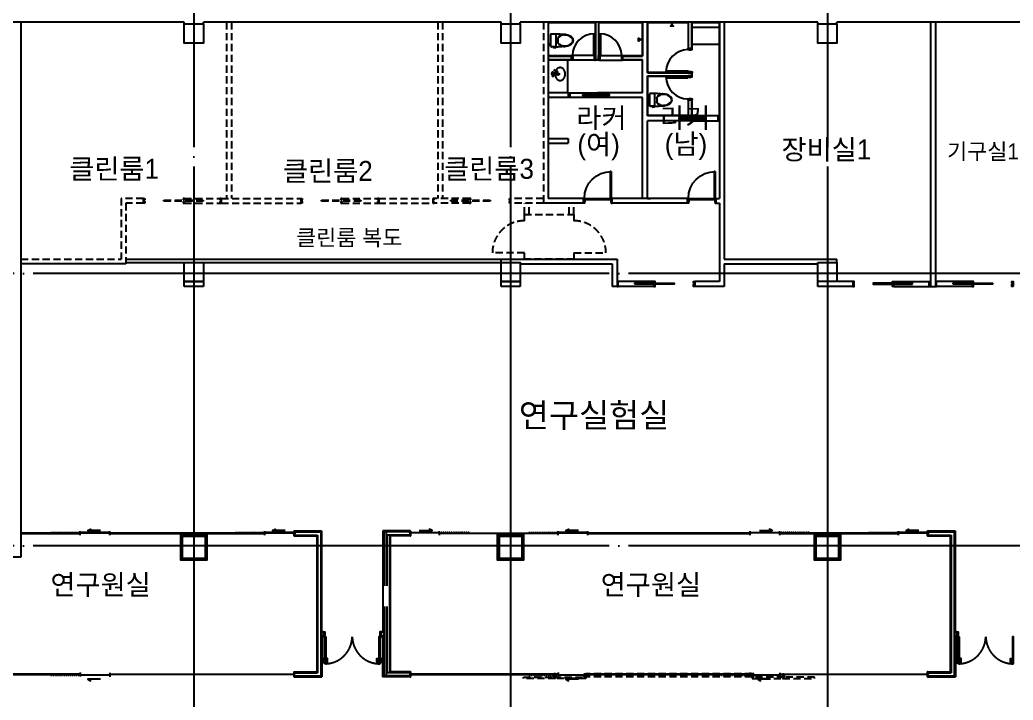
# Model space of a CAD drawing. Header units: metres. Extents: x 630750 to 860239, y 578133 to 726633.
# Drawn here: x 702867 to 733909, y 670988 to 692235 of the extents above; entities that cross this region are included whole.
import ezdxf

# ---------------------------------------------------------------- set-up
doc = ezdxf.new("R2010")
doc.units = ezdxf.units.M
doc.header["$LTSCALE"] = 300
for name, pattern in [('CEN', [62, 60, -1, 0, -1]), ('DASHDOT', [25.4, 12.7, -6.35, 0, -6.35]), ('HID', [2.2, 1.5, -0.7]), ('HID1', [0.375, 0.25, -0.125]), ('HIDDEN', [2, 1, -1]), ('업무시설_xr-base$0$CONTINOUS', [0])]:
    doc.linetypes.add(name, pattern=pattern)
doc.layers.get('Defpoints').update_dxf_attribs({"color": 8})
for name, color, linetype in [('A-CEN-1', 1, 'Continuous'), ('A-CON', 2, 'Continuous'), ('A-DOR', 4, 'Continuous'), ('A-FUR-EXC', 251, 'HID'), ('A-TOL', 4, 'Continuous'), ('A-TXT', 3, 'Continuous'), ('A-WAL-BLK', 3, 'Continuous'), ('A-WAL-DW', 7, 'Continuous'), ('A-WIN-GLASS', 4, 'Continuous'), ('DOR', 4, 'Continuous'), ('FIN', 6, 'Continuous'), ('INT', 117, 'Continuous'), ('KUK-DOOR', 4, 'Continuous'), ('KUK-DOOR-FRAME', 4, 'Continuous'), ('KUK-WALL-DRYWALL', 4, 'Continuous'), ('KUK-WALL-FIN 1', 30, 'Continuous'), ('KUK-WINDOW', 4, 'Continuous'), ('특수설계 영역', 225, 'Continuous')]:
    doc.layers.add(name, color=color, linetype=linetype)
doc.layers.add('FUR', color=252, linetype='Continuous', lineweight=9)
doc.layers.add('tel 1구', color=7, linetype='Continuous', lineweight=5, true_color=0x0074cb)
doc.styles.add('돋움', font='')
doc.styles.get('돋움').set_extended_font_data('Dotum')

# ---------------------------------------------------------------- blocks, each defined once
blk = doc.blocks.new('door_900')
at = {"layer": 'A-DOR'}
for p, q in [((-1040, 60), (-200, 60)), ((-1040, 30), (-1040, 60)), ((-1040, 30), (-200, 30)), ((-200, 30), (-200, 60))]:
    blk.add_line(p, q, dxfattribs=at)
for points in [[(-50, 900), (-200, 900), (-200, 870), (-155, 870), (-155, 855), (-95, 855), (-95, 870), (-50, 870)], [(-50, 0), (-200, 0), (-200, 30), (-155, 30), (-155, 45), (-95, 45), (-95, 30), (-50, 30)]]:
    blk.add_lwpolyline(points, close=True, dxfattribs=at)
blk.add_arc((-200, 30), 840, 90, 180, dxfattribs=at)
at = {"layer": 'DOR', "color": 9}
for points in [[(-200, 870), (-200, 30)], [(-155, 45), (-155, 855)]]:
    blk.add_lwpolyline(points, dxfattribs=at)
blk = doc.blocks.new('대변기1')
at = {"layer": 'FIN'}
for p, q in [((1068939, 421279), (1068939, 421212)), ((1069119, 421309), (1068969, 421309)), ((1069112, 420949), (1069112, 421269)), ((1068904, 420992), (1068904, 420976)), ((1068919, 420994), (1068906, 420994)), ((1068906, 420974), (1068919, 420974)), ((1068919, 421006), (1068919, 420961)), ((1068932, 420994), (1068939, 420994)), ((1068932, 420984), (1068932, 420994)), ((1068932, 420984), (1068932, 420974)), ((1068932, 420974), (1068939, 420974)), ((1068939, 421212), (1068939, 420939)), ((1069187, 421039), (1069160, 421039)), ((1069187, 421179), (1069162, 421179)), ((1069169, 421168), (1069169, 421189)), ((1069179, 421189), (1069169, 421189)), ((1069179, 421168), (1069169, 421168)), ((1069169, 421028), (1069169, 421049)), ((1069179, 421049), (1069169, 421049)), ((1069179, 421028), (1069169, 421028)), ((1069179, 421021), (1069179, 421196)), ((1069179, 421026), (1069179, 421189)), ((1069185, 421215), (1069185, 421201)), ((1069185, 421002), (1069185, 421016)), ((1069119, 420909), (1068969, 420909)), ((1069039, 420881), (1069035, 420909)), ((1069086, 420877), (1069043, 420877)), ((1069090, 420881), (1069093, 420909))]:
    blk.add_line(p, q, dxfattribs=at)
for centre, radius, start, end in [((1068969, 421279), 30, 90, 179.979), ((1069072, 421269), 40, 0.0079, 90), ((1068891, 416314), 5000, 84.8024, 87.3798), ((1069490, 420824), 485, 116.5894, 129.8323), ((1069490, 420824), 500, 116.5894, 126.9538), ((1069360, 421094), 200, 84.3989, 117.8211), ((1069360, 421094), 185, 84.3989, 117.8211), ((1068891, 416314), 5000, 83.8355, 84.8024), ((1068891, 416314), 4988, 84.0715, 84.3989), ((1068891, 416314), 5003, 84.0715, 84.3989), ((1068891, 416314), 5003, 84.125, 84.1296), ((1068891, 416314), 5003, 84.07147076950254, 84.07148743716158), ((1068891, 416314), 5003, 84.07151815666523, 84.0715348243245), ((1068891, 416314), 5003, 84.0011, 84.0706), ((1068891, 416314), 4988, 83.8355, 84.0011), ((1068891, 416314), 5003, 83.8355, 84.0011), ((1069395, 420987), 288, 41.9419, 83.8355), ((1069395, 420987), 303, 41.9419, 83.8355), ((1069395, 420987), 300, 41.9419, 83.8355), ((1068906, 420992), 2, 90, 180.1936), ((1068906, 420976), 2, 180.0051, 270), ((1068919, 420994), 12.6, 0.0251, 90), ((1068919, 420974), 12.6, 270, 0.0502), ((1068969, 420939), 30, 179.9895, 270), ((1069072, 420949), 40, 270, 0.0157), ((1069490, 421394), 485, 230.1677, 243.4106), ((1069195, 421215), 10, 126.9538, 180), ((1069195, 421002), 10, 180, 233.0462), ((1069490, 421394), 500, 233.0462, 243.4106), ((1069360, 421123), 200, 242.1789, 275.6011), ((1069360, 421123), 185, 242.1789, 275.6011), ((1068891, 425904), 4988, 275.6011, 276.0019), ((1068891, 425904), 4988, 275.9989, 276.1645), ((1069395, 421231), 288, 276.1645, 318.0581), ((1069395, 421231), 300, 276.1645, 318.0581), ((1069395, 421231), 303, 276.1645, 318.0581), ((1069529, 421107), 108, 0.7809, 41.9447), ((1069529, 421110), 108, 318.0553, 359.2191), ((1069529, 421107), 120, 0.7809, 41.9447), ((1069529, 421110), 120, 318.0553, 359.2191), ((1069529, 421107), 123, 0.7809, 41.9447), ((1069529, 421110), 123, 318.0553, 359.2191), ((1069043, 420881), 4, 179.958, 270), ((1069086, 420881), 4, 270, 0.0839), ((1068891, 425904), 5000, 272.6202, 275.1976), ((1068891, 425904), 5000, 275.1976, 276.1645), ((1068891, 425904), 5003, 275.6011, 276.0019), ((1068891, 425904), 5003, 275.9989, 276.1645)]:
    blk.add_arc(centre, radius, start, end, dxfattribs=at)
blk = doc.blocks.new('미닫이문1200')
at = {"layer": 'A-DOR'}
blk.add_line((1280, -150), (2390, -150), dxfattribs=at)
for points in [[(0, 0), (40, 0), (40, -65), (20, -65), (20, -115), (40, -115), (40, -150), (0, -150)], [(1280, 0), (1240, 0), (1240, -65), (1280, -65)], [(2430, 0), (2390, 0), (2390, 0), (2390, 0), (2390, 0), (2390, 0), (2390, -150), (2430, -150)], [(1870, -75), (1870, -105), (640, -105), (640, -75)], [(1280, -115), (1240, -115), (1240, -150), (1280, -150)]]:
    blk.add_lwpolyline(points, close=True, dxfattribs=at)
at = {"layer": 'A-WAL-DW'}
blk.add_line((1280, 0), (2430, 0), dxfattribs=at)
blk = doc.blocks.new('세면기')
for p, q in [((1102477, 423892), (1102406, 423875)), ((1102406, 423875), (1102406, 423842)), ((1102406, 423842), (1102447, 423813)), ((1102477, 423884), (1102415, 423872)), ((1102415, 423872), (1102415, 423836)), ((1102441, 423846), (1102459, 423752)), ((1102477, 423892), (1102549, 423875)), ((1102477, 423884), (1102540, 423872)), ((1102513, 423846), (1102496, 423752)), ((1102549, 423842), (1102507, 423813)), ((1102540, 423872), (1102540, 423836)), ((1102549, 423875), (1102549, 423842))]:
    blk.add_line(p, q)
for centre, radius in [((1102477, 423859), 8), ((1102477, 423691), 31.5), ((1102477, 423691), 20.5)]:
    blk.add_circle(centre, radius)
for centre, radius, start, end in [((1102417, 423629), 140, 130.0697, 180), ((1102449, 423591), 190, 113.4122, 130.0697), ((1102477, 423526), 260, 95.4887, 113.4122), ((1102477, 423848), 36.1, 342.0696, 197.8129), ((1102477, 423743), 20.5, 154.9252, 25.1609), ((1102477, 423526), 260, 66.5878, 84.5468), ((1102505, 423591), 190, 49.9303, 66.5878), ((1102537, 423629), 140, 0, 49.9303), ((1102417, 423629), 140, 180, 229.9303), ((1102449, 423667), 190, 229.9303, 246.5878), ((1102477, 423731), 260, 246.5878, 270), ((1102477, 423731), 260, 270, 293.4122), ((1102505, 423667), 190, 293.4122, 310.0697), ((1102537, 423629), 140, 310.0697, 360)]:
    blk.add_arc(centre, radius, start, end)
at = {"layer": 'Defpoints', "color": 2, "linetype": 'ByBlock'}
blk.add_point((1102477, 423471), dxfattribs=at)

msp = doc.modelspace()

# ---------------------------------------------------------------- linework, layer by layer
at = {"elevation": 0}
for points in [[(723247.7, 692142.3), (723247.7, 692092.3), (723297.7, 692036.3), (723197.7, 692036.3), (723247.7, 692092.3)], [(722311.4, 691617.2), (722261.4, 691617.2), (722205.4, 691567.2), (722205.4, 691667.2), (722261.4, 691617.2)], [(723764.7, 689236.1), (723764.7, 689736.1)]]:
    msp.add_lwpolyline(points, dxfattribs=at)
at = {"layer": 'A-CEN-1', "linetype": 'CEN'}
for p, q in [((708304.4, 706258.8, 0), (708304.4, 647116.3, 0)), ((718204.4, 706258.8, 0), (718204.4, 647116.3, 0)), ((728104.4, 706258.8, 0), (728104.4, 647116.3, 0)), ((795684.4, 684310.2, 0), (657202.6, 684310.2, 0)), ((795684.4, 675810.2, 0), (657202.6, 675810.2, 0))]:
    msp.add_line(p, q, dxfattribs=at)
at = {"layer": 'A-CON', "elevation": 0}
for points in [[(708004.4, 692110.2), (708604.4, 692110.2), (708604.4, 691510.2), (708004.4, 691510.2)], [(717904.4, 692110.2), (718504.4, 692110.2), (718504.4, 691510.2), (717904.4, 691510.2)], [(727804.4, 692110.2), (728404.4, 692110.2), (728404.4, 691510.2), (727804.4, 691510.2)], [(708004.4, 684660.2), (708604.4, 684660.2), (708604.4, 684060.2), (708004.4, 684060.2)], [(717904.4, 684660.2), (718504.4, 684660.2), (718504.4, 684060.2), (717904.4, 684060.2)], [(727804.4, 684660.2), (728404.4, 684660.2), (728404.4, 684060.2), (727804.4, 684060.2)], [(707954.4, 676110.2), (708654.4, 676110.2), (708654.4, 675410.2), (707954.4, 675410.2)], [(717854.4, 676110.2), (718554.4, 676110.2), (718554.4, 675410.2), (717854.4, 675410.2)], [(727754.4, 676110.2), (728454.4, 676110.2), (728454.4, 675410.2), (727754.4, 675410.2)]]:
    msp.add_lwpolyline(points, close=True, dxfattribs=at)
at = {"layer": 'A-DOR'}
for p, q in [((720824.9, 691118.7, 0), (720135.4, 691118.7, 0)), ((720985.4, 691118.7, 0), (721674.9, 691118.7, 0)), ((720824.9, 690981.7, 0), (720135.4, 690981.7, 0)), ((720985.4, 690981.7, 0), (721674.9, 690981.7, 0))]:
    msp.add_line(p, q, dxfattribs=at)
at = {"layer": 'A-DOR', "elevation": 0}
for points in [[(720792.5, 691803.1), (720792.5, 691118.7), (720824.9, 691118.7), (720824.9, 691803.9)], [(721017.8, 691803.1), (721017.8, 691118.7), (720985.4, 691118.7), (720985.4, 691803.9)], [(723061.3, 690648.7), (723745.7, 690648.7), (723745.7, 690616.3), (723060.5, 690616.3)], [(723061.3, 690423.4), (723745.7, 690423.4), (723745.7, 690455.8), (723060.5, 690455.8)]]:
    msp.add_lwpolyline(points, dxfattribs=at)
for points in [[(723882.7, 691336.1), (723746.7, 691336.1), (723746.7, 691305.8), (723781.3, 691305.8), (723781.3, 691297.2), (723848.1, 691297.2), (723848.1, 691305.8), (723882.7, 691305.8)], [(720105.2, 690981.7), (720105.2, 691118.7), (720135.4, 691118.7), (720135.4, 691084.2), (720144, 691084.2), (720144, 691016.3), (720135.4, 691016.3), (720135.4, 690981.7)], [(720855.2, 690981.7), (720855.2, 691118.7), (720824.9, 691118.7), (720824.9, 691084.2), (720816.3, 691084.2), (720816.3, 691016.3), (720824.9, 691016.3), (720824.9, 690981.7)], [(720955.2, 690981.7), (720955.2, 691118.7), (720985.4, 691118.7), (720985.4, 691084.2), (720994, 691084.2), (720994, 691016.3), (720985.4, 691016.3), (720985.4, 690981.7)], [(721705.2, 690981.7), (721705.2, 691118.7), (721674.9, 691118.7), (721674.9, 691084.2), (721666.3, 691084.2), (721666.3, 691016.3), (721674.9, 691016.3), (721674.9, 690981.7)], [(723882.7, 690586.1), (723745.7, 690586.1), (723745.7, 690616.3), (723780.3, 690616.3), (723780.3, 690624.9), (723848.1, 690624.9), (723848.1, 690616.3), (723882.7, 690616.3)], [(723882.7, 690486.1), (723745.7, 690486.1), (723745.7, 690455.8), (723780.3, 690455.8), (723780.3, 690447.2), (723848.1, 690447.2), (723848.1, 690455.8), (723882.7, 690455.8)], [(720014.8, 689960.2), (720054.8, 689960.2), (720054.8, 689810.2), (720014.8, 689810.2)], [(720054.8, 689960.2), (720874.8, 689960.2), (720874.8, 689810.2), (720054.8, 689810.2)], [(720464.8, 689900.2), (721284.8, 689900.2), (721284.8, 689870.2), (720464.8, 689870.2)], [(720874.8, 689960.2), (720914.8, 689960.2), (720914.8, 689810.2), (720874.8, 689810.2)], [(723882.7, 689736.1), (723746.7, 689736.1), (723746.7, 689766.3), (723781.3, 689766.3), (723781.3, 689774.9), (723848.1, 689774.9), (723848.1, 689766.3), (723882.7, 689766.3)], [(724279.4, 689176.1), (723459.4, 689176.1), (723459.4, 689146.1), (724279.4, 689146.1)], [(723869.4, 689236.1), (723829.4, 689236.1), (723829.4, 689086.1), (723869.4, 689086.1)], [(724689.4, 689236.1), (723869.4, 689236.1), (723869.4, 689086.1), (724689.4, 689086.1)], [(724729.4, 689236.1), (724689.4, 689236.1), (724689.4, 689086.1), (724729.4, 689086.1)]]:
    msp.add_lwpolyline(points, close=True, dxfattribs=at)
at = {"layer": 'A-DOR'}
for centre, start, end in [((720828.9, 691110.4, 0), 90.33163, 179.30818), ((720981.4, 691110.4, 0), 0.69182, 89.66837), ((723754, 690612.3, 0), 90.60158, 179.66908), ((723754, 690459.8, 0), 180.33092, 269.39842)]:
    msp.add_arc(centre, 693.6, start, end, dxfattribs=at)
at = {"layer": 'A-FUR-EXC', "elevation": 0}
msp.add_lwpolyline([(719583.6, 690665.6), (719672.5, 690620.2, -1), (719667.9, 690611.3), (719579.1, 690656.7)], format="xyb", dxfattribs=at)
at = {"layer": 'A-FUR-EXC'}
msp.add_circle((719573.9, 690665, 0), 9.79, dxfattribs=at)
at = {"layer": 'A-TOL'}
for p, q in [((724719.4, 692000.2, 0), (723874.7, 692000.2, 0)), ((724719.4, 691461.2, 0), (723874.7, 691461.2, 0)), ((719989.4, 689960.2, 0), (719989.4, 690990.2, 0))]:
    msp.add_line(p, q, dxfattribs=at)
at = {"layer": 'A-WAL-BLK'}
for p, q in [((702904.4, 675460.2, 0), (702904.4, 692160.2, 0)), ((701104.4, 675460.2, 0), (702904.4, 675460.2, 0))]:
    msp.add_line(p, q, dxfattribs=at)
at = {"layer": 'A-WAL-DW'}
for p, q in [((708004.4, 692160.2, 0), (698704.4, 692160.2, 0)), ((708004.4, 692110.2, 0), (708004.4, 692160.2, 0)), ((717904.4, 692160.2, 0), (708604.4, 692160.2, 0)), ((708604.4, 692110.2, 0), (708604.4, 692160.2, 0)), ((727804.4, 692160.2, 0), (718504.4, 692160.2, 0)), ((718504.4, 692110.2, 0), (718504.4, 692160.2, 0)), ((719379.4, 692160.2, 0), (719379.4, 686660.2, 0)), ((720855.2, 692160.2, 0), (720855.2, 691001.2, 0)), ((720955.2, 692160.2, 0), (720955.2, 691001.2, 0)), ((722329.4, 692160.2, 0), (722329.4, 691100.2, 0)), ((722329.4, 692160.2, 0), (722329.4, 691100.2, 0)), ((722479.4, 690586.1, 0), (722479.4, 692160.2, 0)), ((723764.7, 691336.1, 0), (723764.7, 692160.2, 0)), ((723864.7, 691336.1, 0), (723864.7, 692160.2, 0)), ((724729.4, 692160.2, 0), (724729.4, 686660.2, 0)), ((724879.4, 692160.2, 0), (724879.4, 684760.2, 0)), ((727804.4, 692110.2, 0), (727804.4, 692160.2, 0)), ((737704.4, 692160.2, 0), (728404.4, 692160.2, 0)), ((728404.4, 692110.2, 0), (728404.4, 692160.2, 0)), ((731329.4, 692160.2, 0), (731329.4, 684010.5, 0)), ((731479.4, 692160.2, 0), (731479.4, 684060.4, 0)), ((723764.7, 691336.1, 0), (723864.7, 691336.1, 0)), ((719379.4, 691100.2, 0), (720105.2, 691100.2, 0)), ((720105.2, 691100.2, 0), (720105.2, 691000.2, 0)), ((721705.2, 691100.2, 0), (722329.4, 691100.2, 0)), ((721705.2, 691100.2, 0), (721705.2, 691000.2, 0)), ((719379.4, 691000.2, 0), (720105.2, 691000.2, 0)), ((720855.2, 691001.2, 0), (720955.2, 691001.2, 0)), ((721705.2, 691000.2, 0), (722329.4, 691000.2, 0)), ((722329.4, 689960.2, 0), (722329.4, 691000.2, 0)), ((722479.4, 690586.1, 0), (723863.7, 690586.1, 0)), ((722479.4, 689236.1, 0), (722479.4, 690486.1, 0)), ((722479.4, 690486.1, 0), (723863.7, 690486.1, 0)), ((723863.7, 690486.1, 0), (723863.7, 690586.1, 0)), ((720014.8, 689960.2, 0), (719379.4, 689960.2, 0)), ((720014.8, 689810.2, 0), (719379.4, 689810.2, 0)), ((722329.4, 689960.2, 0), (720914.8, 689960.2, 0)), ((722329.4, 689810.2, 0), (720914.8, 689810.2, 0)), ((722329.4, 686660.2, 0), (722329.4, 689810.2, 0)), ((723764.7, 689736.1, 0), (723864.7, 689736.1, 0)), ((723764.7, 689236.1, 0), (723764.7, 689736.1, 0)), ((723864.7, 689236.1, 0), (723864.7, 689736.1, 0)), ((723864.7, 689236.1, 0), (722479.4, 689236.1, 0)), ((722479.4, 686660.2, 0), (722479.4, 689086.1, 0)), ((723864.7, 689086.1, 0), (722479.4, 689086.1, 0)), ((719379.4, 688535.2, 0), (720004.4, 688535.2, 0)), ((720004.4, 688535.2, 0), (720004.4, 688385.2, 0)), ((719379.4, 688385.2, 0), (720004.4, 688385.2, 0)), ((719229.4, 686660.2, 0), (719229.4, 686510.2, 0)), ((720479.1, 686510.2, 0), (719229.4, 686510.2, 0)), ((720479.1, 686660.2, 0), (719379.4, 686660.2, 0)), ((723729.6, 686660.2, 0), (721379.2, 686660.2, 0)), ((723729.6, 686510.2, 0), (721379.2, 686510.2, 0)), ((722479.4, 686660.2, 0), (722579.2, 686660.2, 0)), ((724629.6, 686660.2, 0), (724729.6, 686660.2, 0)), ((724629.6, 686510.2, 0), (724729.6, 686510.2, 0)), ((724729.4, 686510.2, 0), (724729.4, 684060.2, 0)), ((706179.4, 684610.2, 0), (702904.4, 684610.2, 0)), ((717904.4, 684760.2, 0), (721529.4, 684760.2, 0)), ((717904.4, 684660.2, 0), (717904.4, 684760.2, 0)), ((718504.4, 684610.2, 0), (721379.4, 684610.2, 0)), ((721379.4, 684610.2, 0), (721379.4, 683910.2, 0)), ((721529.4, 684760.2, 0), (721529.4, 683910.2, 0)), ((724879.4, 684760.2, 0), (728404.4, 684760.2, 0)), ((724879.4, 684610.2, 0), (727804.4, 684610.2, 0)), ((724879.4, 684610.2, 0), (724879.4, 683910.2, 0)), ((728404.4, 684660.2, 0), (728404.4, 684760.2, 0)), ((708004.4, 684060.2, 0), (708604.4, 684060.2, 0)), ((708004.4, 683910.2, 0), (708004.4, 684060.2, 0)), ((708604.4, 683910.2, 0), (708004.4, 683910.2, 0)), ((708604.4, 684060.2, 0), (708604.4, 683910.2, 0)), ((717904.4, 684060.2, 0), (718504.4, 684060.2, 0)), ((717904.4, 683910.2, 0), (717904.4, 684060.2, 0)), ((718504.4, 683910.2, 0), (717904.4, 683910.2, 0)), ((718504.4, 684060.2, 0), (718504.4, 683910.2, 0)), ((721529.4, 683910.2, 0), (721379.4, 683910.2, 0)), ((724729.4, 684060.2, 0), (723959.4, 684060.2, 0)), ((723959.4, 683910.2, 0), (723959.4, 684060.2, 0)), ((724879.4, 683910.2, 0), (723959.4, 683910.2, 0)), ((727804.4, 683910.2, 0), (727804.4, 684060.2, 0)), ((728899.4, 683910.2, 0), (727804.4, 683910.2, 0)), ((728899.4, 684060.2, 0), (728404.4, 684060.2, 0)), ((731329.4, 683910.2, 0), (731479.4, 683910.2, 0))]:
    msp.add_line(p, q, dxfattribs=at)
at = {"layer": 'A-WIN-GLASS'}
for p, q in [((706179.4, 684760.2, 0), (717904.4, 684760.2, 0)), ((706179.4, 684660.2, 0), (717904.4, 684660.2, 0))]:
    msp.add_line(p, q, dxfattribs=at)
at = {"layer": 'FIN'}
for p, q in [((723873.7, 690486.1, 0), (723873.7, 690586.1, 0)), ((723874.7, 689236.1, 0), (723874.7, 689736.1, 0))]:
    msp.add_line(p, q, dxfattribs=at)
at = {"layer": 'FIN', "elevation": 0}
for points in [[(720105.2, 691110.2), (719389.4, 691110.2), (719389.4, 692150.2), (720845.2, 692150.2), (720845.2, 691118.7)], [(720965.2, 691118.7), (720965.2, 692150.2), (722319.4, 692150.2), (722319.4, 691110.2), (721705.2, 691110.2)], [(723545.7, 690596.1), (722489.4, 690596.1), (722489.4, 692150.2), (723754.7, 692150.2), (723754.7, 691336.1)], [(723874.7, 691336.1), (723874.7, 692150.2), (724719.4, 692150.2), (724719.4, 689236.1)], [(719389.4, 689960.2), (719389.4, 690990.2), (720105.2, 690990.2)], [(720855.2, 690991.2), (720955.2, 690991.2)], [(721705.2, 690990.2), (722319.4, 690990.2), (722319.4, 689960.2)], [(723754.7, 689736.1), (723754.7, 689246.1), (722489.4, 689246.1), (722489.4, 690476.1), (723745.7, 690476.1)]]:
    msp.add_lwpolyline(points, dxfattribs=at)
at = {"layer": 'INT', "linetype": 'HID1', "ltscale": 3}
for p, q in [((719554.4, 671710.2, 0), (719554.4, 671810.2, 0)), ((725754.4, 671810.2, 0), (720554.4, 671810.2, 0)), ((720554.4, 671710.2, 0), (720554.4, 671810.2, 0)), ((725754.4, 671710.2, 0), (725754.4, 671810.2, 0)), ((726754.4, 671710.2, 0), (726754.4, 671810.2, 0)), ((725754.4, 671710.2, 0), (720554.4, 671710.2, 0))]:
    msp.add_line(p, q, dxfattribs=at)
at = {"layer": 'INT', "linetype": 'HID1', "ltscale": 3, "elevation": 0}
for points in [[(719554.4, 671710.2), (719604.4, 671710.2), (719604.4, 671810.2), (719554.4, 671810.2), (719554.4, 671710.2)], [(720554.4, 671710.2), (720504.4, 671710.2), (720504.4, 671810.2), (720554.4, 671810.2), (720554.4, 671710.2)], [(725754.4, 671710.2), (725804.4, 671710.2), (725804.4, 671810.2), (725754.4, 671810.2), (725754.4, 671710.2)], [(726754.4, 671710.2), (726704.4, 671710.2), (726704.4, 671810.2), (726754.4, 671810.2), (726754.4, 671710.2)], [(719604.4, 671660.2), (718604.4, 671660.2), (718604.4, 671700.2), (719604.4, 671700.2), (719604.4, 671660.2)], [(720554.4, 671660.2), (719554.4, 671660.2), (719554.4, 671700.2), (720554.4, 671700.2), (720554.4, 671660.2)], [(725754.4, 671660.2), (726754.4, 671660.2), (726754.4, 671700.2), (725754.4, 671700.2), (725754.4, 671660.2)], [(726704.4, 671660.2), (727704.4, 671660.2), (727704.4, 671700.2), (726704.4, 671700.2), (726704.4, 671660.2)]]:
    msp.add_lwpolyline(points, dxfattribs=at)
at = {"layer": 'KUK-DOOR', "color": 5, "linetype": 'HIDDEN', "ltscale": 0.1}
for points in [[(704774.7, 676220.2), (704774.7, 676210.2), (703834.7, 676210.2), (703834.7, 676220.2)], [(710544.4, 676220.2), (710544.4, 676210.2), (709604.4, 676210.2), (709604.4, 676220.2)], [(715964.4, 676220.2), (715964.4, 676210.2), (716904.4, 676210.2), (716904.4, 676220.2)], [(719714.4, 676220.2), (719714.4, 676210.2), (718774.4, 676210.2), (718774.4, 676220.2)], [(726594.4, 676220.2), (726594.4, 676210.2), (727534.4, 676210.2), (727534.4, 676220.2)], [(730344.4, 676220.2), (730344.4, 676210.2), (729404.4, 676210.2), (729404.4, 676220.2)], [(704774.7, 671770.2), (704774.7, 671780.2), (703834.7, 671780.2), (703834.7, 671770.2)], [(719714.4, 671770.2), (719714.4, 671780.2), (718774.4, 671780.2), (718774.4, 671770.2)], [(725714.4, 671770.2), (725714.4, 671780.2), (724774.4, 671780.2), (724774.4, 671770.2)]]:
    msp.add_lwpolyline(points, close=True, dxfattribs=at)
at = {"layer": 'KUK-DOOR', "color": 1, "ltscale": 30, "elevation": 0}
for points in [[(705391.1, 676286.1), (704991.6, 676286.1), (705073.6, 676331.8), (705073.6, 676286.1)], [(711160.8, 676286.1), (710761.3, 676286.1), (710843.3, 676331.8), (710843.3, 676286.1)], [(715347.9, 676286.1), (715747.5, 676286.1), (715665.5, 676331.8), (715665.5, 676286.1)], [(720330.8, 676286.1), (719931.3, 676286.1), (720013.3, 676331.8), (720013.3, 676286.1)], [(725978, 676286.1), (726377.5, 676286.1), (726295.5, 676331.8), (726295.5, 676286.1)], [(730960.8, 676286.1), (730561.3, 676286.1), (730643.3, 676331.8), (730643.3, 676286.1)], [(705391.1, 671641.4), (704991.6, 671641.4), (705073.6, 671595.6), (705073.6, 671641.4)], [(720330.8, 671641.4), (719931.3, 671641.4), (720013.3, 671595.6), (720013.3, 671641.4)], [(726330.8, 671641.4), (725931.3, 671641.4), (726013.3, 671595.6), (726013.3, 671641.4)]]:
    msp.add_lwpolyline(points, dxfattribs=at)
at = {"layer": 'KUK-DOOR'}
for points in [[(712384.4, 672125.2), (712384.4, 672960.2), (712424.4, 672960.2), (712424.4, 672125.2)], [(714124.4, 672125.2), (714124.4, 672960.2), (714084.4, 672960.2), (714084.4, 672125.2)], [(732184.4, 672125.2), (732184.4, 672960.2), (732224.4, 672960.2), (732224.4, 672125.2)], [(733924.4, 672125.2), (733924.4, 672960.2), (733884.4, 672960.2), (733884.4, 672125.2)]]:
    msp.add_lwpolyline(points, close=True, dxfattribs=at)
at = {"layer": 'KUK-DOOR', "color": 251, "elevation": -9848.1}
for points in [[(712384.4, 672162.7), (712374.4, 672162.7), (712374.4, 672175.2), (712326.4, 672175.2, -0.4660446), (712323.4, 672178.8), (712323.4, 672290.7, -0.4142136), (712325.4, 672292.7), (712339.4, 672292.7, -0.4142136), (712341.4, 672290.7), (712343.4, 672198.2, 0.4270096), (712346.7, 672195.2), (712374.4, 672195.2), (712374.4, 672207.7), (712384.4, 672207.7), (712384.4, 672162.7), (712374.4, 672162.7), (712374.4, 672195.2)], [(712424.4, 672162.7), (712434.4, 672162.7), (712434.4, 672175.2), (712482.4, 672175.2, 0.4660446), (712485.4, 672178.8), (712485.4, 672290.7, 0.4142136), (712483.4, 672292.7), (712469.3, 672292.7, 0.4142136), (712467.3, 672290.7), (712465.4, 672198.2, -0.4270096), (712462.1, 672195.2), (712434.4, 672195.2), (712434.4, 672207.7), (712424.4, 672207.7), (712424.4, 672162.7), (712434.4, 672162.7), (712434.4, 672195.2)], [(714084.4, 672162.7), (714074.4, 672162.7), (714074.4, 672175.2), (714026.4, 672175.2, -0.4660446), (714023.4, 672178.8), (714023.4, 672290.7, -0.4142136), (714025.4, 672292.7), (714039.4, 672292.7, -0.4142136), (714041.4, 672290.7), (714043.4, 672198.2, 0.4270096), (714046.7, 672195.2), (714074.4, 672195.2), (714074.4, 672207.7), (714084.4, 672207.7), (714084.4, 672162.7), (714074.4, 672162.7), (714074.4, 672195.2)], [(714124.4, 672162.7), (714134.4, 672162.7), (714134.4, 672175.2), (714182.4, 672175.2, 0.4660446), (714185.4, 672178.8), (714185.4, 672290.7, 0.4142136), (714183.4, 672292.7), (714169.3, 672292.7, 0.4142136), (714167.3, 672290.7), (714165.4, 672198.2, -0.4270096), (714162.1, 672195.2), (714134.4, 672195.2), (714134.4, 672207.7), (714124.4, 672207.7), (714124.4, 672162.7), (714134.4, 672162.7), (714134.4, 672195.2)], [(732184.4, 672162.7), (732174.4, 672162.7), (732174.4, 672175.2), (732126.4, 672175.2, -0.4660446), (732123.4, 672178.8), (732123.4, 672290.7, -0.4142136), (732125.4, 672292.7), (732139.4, 672292.7, -0.4142136), (732141.4, 672290.7), (732143.4, 672198.2, 0.4270096), (732146.7, 672195.2), (732174.4, 672195.2), (732174.4, 672207.7), (732184.4, 672207.7), (732184.4, 672162.7), (732174.4, 672162.7), (732174.4, 672195.2)], [(732224.4, 672162.7), (732234.4, 672162.7), (732234.4, 672175.2), (732282.4, 672175.2, 0.4660446), (732285.4, 672178.8), (732285.4, 672290.7, 0.4142136), (732283.4, 672292.7), (732269.3, 672292.7, 0.4142136), (732267.3, 672290.7), (732265.4, 672198.2, -0.4270096), (732262.1, 672195.2), (732234.4, 672195.2), (732234.4, 672207.7), (732224.4, 672207.7), (732224.4, 672162.7), (732234.4, 672162.7), (732234.4, 672195.2)], [(733884.4, 672162.7), (733874.4, 672162.7), (733874.4, 672175.2), (733826.4, 672175.2, -0.4660446), (733823.4, 672178.8), (733823.4, 672290.7, -0.4142136), (733825.4, 672292.7), (733839.4, 672292.7, -0.4142136), (733841.4, 672290.7), (733843.4, 672198.2, 0.4270096), (733846.7, 672195.2), (733874.4, 672195.2), (733874.4, 672207.7), (733884.4, 672207.7), (733884.4, 672162.7), (733874.4, 672162.7), (733874.4, 672195.2)]]:
    msp.add_lwpolyline(points, format="xyb", dxfattribs=at)
at = {"layer": 'KUK-DOOR', "color": 1, "linetype": 'DASHDOT'}
for centre, start, end in [((712395.9, 672983.6), 271.90038, 358.44376), ((714112.9, 672983.6), 181.55624, 268.09962), ((732195.9, 672983.6), 271.90038, 358.44376), ((733912.9, 672983.6), 181.55624, 268.09962)]:
    msp.add_arc(centre, 858.8, start, end, dxfattribs=at)
at = {"layer": 'KUK-DOOR-FRAME'}
for points in [[(712354.4, 672960.2), (712354.4, 673120.2), (712394.4, 673120.2), (712394.4, 673002.2), (712384.4, 673002.2), (712384.4, 672960.2), (712354.4, 672960.2)], [(714154.4, 672960.2), (714154.4, 673120.2), (714114.4, 673120.2), (714114.4, 673002.2), (714124.4, 673002.2), (714124.4, 672960.2), (714154.4, 672960.2)], [(732154.4, 672960.2), (732154.4, 673120.2), (732194.4, 673120.2), (732194.4, 673002.2), (732184.4, 673002.2), (732184.4, 672960.2), (732154.4, 672960.2)]]:
    msp.add_lwpolyline(points, dxfattribs=at)
at = {"layer": 'KUK-WALL-DRYWALL'}
for p, q in [((711436, 676245.2), (712269.4, 676245.2)), ((711436, 676145.2), (712169.4, 676145.2)), ((712169.4, 676145.2, 0), (712169.4, 671845.2, 0)), ((712269.4, 676245.2), (712269.4, 671745.2)), ((714239.4, 676245.2), (714239.4, 674560.2)), ((715072.8, 676245.2), (714239.4, 676245.2)), ((714314.4, 676245.2), (714314.4, 674560.2)), ((715072.8, 676145.2), (714314.4, 676145.2)), ((714339.4, 676145.2, 0), (714339.4, 674560.2, 0)), ((714414.4, 676145.2, 0), (714414.4, 671845.2, 0)), ((731236, 676245.2), (732069.4, 676245.2)), ((731236, 676145.2), (731969.4, 676145.2)), ((731969.4, 676145.2, 0), (731969.4, 671845.2, 0)), ((732069.4, 676245.2), (732069.4, 671745.2)), ((714239.4, 673910.2), (714239.4, 671745.2)), ((714314.4, 673910.2), (714314.4, 671745.2)), ((714339.4, 673910.2, 0), (714339.4, 671845.2, 0)), ((712354.4, 673095.2), (712269.4, 673095.2)), ((714239.4, 673095.2), (714154.4, 673095.2)), ((732154.4, 673095.2), (732069.4, 673095.2)), ((712354.4, 672995.2), (712269.4, 672995.2)), ((714239.4, 672995.2), (714154.4, 672995.2)), ((732154.4, 672995.2), (732069.4, 672995.2)), ((711436, 671845.2), (712169.4, 671845.2)), ((715072.8, 671845.2), (714314.4, 671845.2)), ((731236, 671845.2), (731969.4, 671845.2)), ((711436, 671745.2), (712269.4, 671745.2)), ((715072.8, 671745.2), (714239.4, 671745.2)), ((731236, 671745.2), (732069.4, 671745.2))]:
    msp.add_line(p, q, dxfattribs=at)
for points in [[(707924.4, 676140.2), (708684.4, 676140.2), (708684.4, 675380.2), (707924.4, 675380.2)], [(717824.4, 676140.2), (718584.4, 676140.2), (718584.4, 675380.2), (717824.4, 675380.2)], [(727724.4, 676140.2), (728484.4, 676140.2), (728484.4, 675380.2), (727724.4, 675380.2)]]:
    msp.add_lwpolyline(points, close=True, dxfattribs=at)
at = {"layer": 'KUK-WALL-FIN 1'}
for p, q in [((711434.4, 676280.2), (712294.4, 676280.2)), ((711434.4, 676270.2), (711434.4, 676280.2)), ((711444.4, 676120.2), (712144.4, 676120.2)), ((712144.4, 676120.2, 0), (712144.4, 671870.2)), ((712294.4, 676280.2, 0), (712294.4, 673120.2)), ((714214.4, 676280.2, 0), (714214.4, 673120.2)), ((715074.4, 676280.2), (714214.4, 676280.2)), ((714439.4, 676120.2, 0), (714439.4, 671870.2, 0)), ((715064.4, 676120.2), (714439.4, 676120.2, 0)), ((715074.4, 676270.2), (715074.4, 676280.2)), ((731234.4, 676280.2), (732094.4, 676280.2)), ((731234.4, 676270.2), (731234.4, 676280.2)), ((731244.4, 676120.2), (731944.4, 676120.2)), ((731944.4, 676120.2, 0), (731944.4, 671870.2)), ((732094.4, 676280.2, 0), (732094.4, 673120.2)), ((712344.4, 673120.2), (712294.4, 673120.2)), ((714214.4, 673120.2), (714164.4, 673120.2)), ((732144.4, 673120.2), (732094.4, 673120.2)), ((712344.4, 672960.2), (712304.4, 672960.2)), ((712304.4, 672960.2), (712304.4, 671710.2)), ((714204.4, 672960.2), (714164.4, 672960.2)), ((714204.4, 672960.2), (714204.4, 671710.2)), ((732144.4, 672960.2), (732104.4, 672960.2)), ((732104.4, 672960.2), (732104.4, 671710.2)), ((711444.4, 671870.2), (712144.4, 671870.2)), ((715064.4, 671870.2), (714439.4, 671870.2, 0)), ((731244.4, 671870.2), (731944.4, 671870.2)), ((711434.4, 671720.2), (711434.4, 671710.2)), ((711434.4, 671710.2), (712304.4, 671710.2)), ((715074.4, 671710.2), (714204.4, 671710.2)), ((715074.4, 671720.2), (715074.4, 671710.2)), ((731234.4, 671720.2), (731234.4, 671710.2)), ((731234.4, 671710.2), (732104.4, 671710.2))]:
    msp.add_line(p, q, dxfattribs=at)
for points in [[(707899.4, 676165.2), (708709.4, 676165.2), (708709.4, 675355.2), (707899.4, 675355.2)], [(717799.4, 676165.2), (718609.4, 676165.2), (718609.4, 675355.2), (717799.4, 675355.2)], [(727699.4, 676165.2), (728509.4, 676165.2), (728509.4, 675355.2), (727699.4, 675355.2)]]:
    msp.add_lwpolyline(points, close=True, dxfattribs=at)
at = {"layer": 'KUK-WALL-FIN 1', "color": 3}
for points in [[(711469.4, 676246.8), (711444.4, 676246.8), (711444.4, 676270.2), (711434.4, 676270.2), (711434.4, 676225.2)], [(711434.4, 676225.2), (711454.4, 676225.2), (711454.4, 676185.2), (711434.4, 676185.2)], [(711434.4, 676185.2), (711434.4, 676120.2), (711444.4, 676120.2), (711444.4, 676143.6), (711469.4, 676143.6), (711469.4, 676145.2), (711442.8, 676145.2), (711442.8, 676121.8), (711436, 676121.8), (711436, 676183.6)], [(711436, 676226.8), (711436, 676268.6), (711442.8, 676268.6), (711442.8, 676245.2), (711469.4, 676245.2), (711469.4, 676246.8)], [(711436, 676226.8), (711456, 676226.8), (711456, 676183.6), (711436, 676183.6)], [(715039.4, 676246.8), (715064.4, 676246.8), (715064.4, 676270.2), (715074.4, 676270.2), (715074.4, 676225.2)], [(715072.8, 676226.8), (715072.8, 676268.6), (715066, 676268.6), (715066, 676245.2), (715039.4, 676245.2), (715039.4, 676246.8)], [(715074.4, 676185.2), (715074.4, 676120.2), (715064.4, 676120.2), (715064.4, 676143.6), (715039.4, 676143.6), (715039.4, 676145.2), (715066, 676145.2), (715066, 676121.8), (715072.8, 676121.8), (715072.8, 676183.6)], [(715072.8, 676226.8), (715052.8, 676226.8), (715052.8, 676183.6), (715072.8, 676183.6)], [(715074.4, 676225.2), (715054.4, 676225.2), (715054.4, 676185.2), (715074.4, 676185.2)], [(731269.4, 676246.8), (731244.4, 676246.8), (731244.4, 676270.2), (731234.4, 676270.2), (731234.4, 676225.2)], [(731234.4, 676225.2), (731254.4, 676225.2), (731254.4, 676185.2), (731234.4, 676185.2)], [(731234.4, 676185.2), (731234.4, 676120.2), (731244.4, 676120.2), (731244.4, 676143.6), (731269.4, 676143.6), (731269.4, 676145.2), (731242.8, 676145.2), (731242.8, 676121.8), (731236, 676121.8), (731236, 676183.6)], [(731236, 676226.8), (731236, 676268.6), (731242.8, 676268.6), (731242.8, 676245.2), (731269.4, 676245.2), (731269.4, 676246.8)], [(731236, 676226.8), (731256, 676226.8), (731256, 676183.6), (731236, 676183.6)], [(711434.4, 671805.2), (711434.4, 671870.2), (711444.4, 671870.2), (711444.4, 671846.8), (711469.4, 671846.8), (711469.4, 671845.2), (711442.8, 671845.2), (711442.8, 671868.6), (711436, 671868.6), (711436, 671806.8)], [(711434.4, 671785.2), (711444.4, 671785.2), (711444.4, 671805.2), (711434.4, 671805.2)], [(711469.4, 671743.6), (711444.4, 671743.6), (711444.4, 671720.2), (711434.4, 671720.2), (711434.4, 671785.2)], [(711436, 671783.6), (711446, 671783.6), (711446, 671806.8), (711436, 671806.8)], [(711436, 671783.6), (711436, 671721.8), (711442.8, 671721.8), (711442.8, 671745.2), (711469.4, 671745.2), (711469.4, 671743.6)], [(715074.4, 671805.2), (715074.4, 671870.2), (715064.4, 671870.2), (715064.4, 671846.8), (715039.4, 671846.8), (715039.4, 671845.2), (715066, 671845.2), (715066, 671868.6), (715072.8, 671868.6), (715072.8, 671806.8)], [(715039.4, 671743.6), (715064.4, 671743.6), (715064.4, 671720.2), (715074.4, 671720.2), (715074.4, 671785.2)], [(715072.8, 671783.6), (715072.8, 671721.8), (715066, 671721.8), (715066, 671745.2), (715039.4, 671745.2), (715039.4, 671743.6)], [(715072.8, 671783.6), (715062.8, 671783.6), (715062.8, 671806.8), (715072.8, 671806.8)], [(715074.4, 671785.2), (715064.4, 671785.2), (715064.4, 671805.2), (715074.4, 671805.2)], [(731234.4, 671805.2), (731234.4, 671870.2), (731244.4, 671870.2), (731244.4, 671846.8), (731269.4, 671846.8), (731269.4, 671845.2), (731242.8, 671845.2), (731242.8, 671868.6), (731236, 671868.6), (731236, 671806.8)], [(731234.4, 671785.2), (731244.4, 671785.2), (731244.4, 671805.2), (731234.4, 671805.2)], [(731269.4, 671743.6), (731244.4, 671743.6), (731244.4, 671720.2), (731234.4, 671720.2), (731234.4, 671785.2)], [(731236, 671783.6), (731246, 671783.6), (731246, 671806.8), (731236, 671806.8)], [(731236, 671783.6), (731236, 671721.8), (731242.8, 671721.8), (731242.8, 671745.2), (731269.4, 671745.2), (731269.4, 671743.6)]]:
    msp.add_lwpolyline(points, dxfattribs=at)
at = {"layer": 'KUK-WALL-FIN 1', "linetype": '업무시설_xr-base$0$CONTINOUS'}
for points in [[(712354.4, 673120.2), (712354.4, 673110.2), (712344.4, 673110.2), (712344.4, 673120.2)], [(714164.4, 673120.2), (714164.4, 673110.2), (714154.4, 673110.2), (714154.4, 673120.2)], [(732154.4, 673120.2), (732154.4, 673110.2), (732144.4, 673110.2), (732144.4, 673120.2)], [(712354.4, 672960.2), (712354.4, 672970.2), (712344.4, 672970.2), (712344.4, 672960.2)], [(714164.4, 672960.2), (714164.4, 672970.2), (714154.4, 672970.2), (714154.4, 672960.2)], [(732154.4, 672960.2), (732154.4, 672970.2), (732144.4, 672970.2), (732144.4, 672960.2)]]:
    msp.add_lwpolyline(points, dxfattribs=at)
at = {"layer": 'KUK-WINDOW', "color": 1, "linetype": '업무시설_xr-base$0$CONTINOUS'}
for p, q in [((704754.7, 676139.8), (704754.7, 676263.5)), ((705674.7, 676139.8), (705674.7, 676263.5)), ((710524.4, 676139.8), (710524.4, 676263.5)), ((715984.4, 676139.8), (715984.4, 676263.5)), ((719694.4, 676139.8), (719694.4, 676263.5)), ((720614.4, 676139.8), (720614.4, 676263.5)), ((725694.4, 676139.8), (725694.4, 676263.5)), ((726614.4, 676139.8), (726614.4, 676263.5)), ((730324.4, 676139.8), (730324.4, 676263.5)), ((704754.7, 671850.7), (704754.7, 671727)), ((705674.7, 671840.7), (705674.7, 671717)), ((719694.4, 671850.7), (719694.4, 671727)), ((720614.4, 671840.7), (720614.4, 671717)), ((725694.4, 671850.7), (725694.4, 671727)), ((726614.4, 671840.7), (726614.4, 671717))]:
    msp.add_line(p, q, dxfattribs=at)
at = {"layer": 'KUK-WINDOW', "linetype": '업무시설_xr-base$0$CONTINOUS'}
for points in [[(702904.4, 676200.2), (702904.4, 676190.2), (704764.7, 676190.2), (704764.7, 676200.2)], [(704744.7, 676220.2), (704744.7, 676210.2), (705684.7, 676210.2), (705684.7, 676220.2)], [(705664.7, 676200.2), (705664.7, 676190.2), (710534.4, 676190.2), (710534.4, 676200.2)], [(710514.4, 676220.2), (710514.4, 676210.2), (711454.4, 676210.2), (711454.4, 676220.2)], [(715994.4, 676220.2), (715994.4, 676210.2), (715054.4, 676210.2), (715054.4, 676220.2)], [(719704.4, 676200.2), (719704.4, 676190.2), (715974.4, 676190.2), (715974.4, 676200.2)], [(719684.4, 676220.2), (719684.4, 676210.2), (720624.4, 676210.2), (720624.4, 676220.2)], [(720604.4, 676200.2), (720604.4, 676190.2), (725704.4, 676190.2), (725704.4, 676200.2)], [(726624.4, 676220.2), (726624.4, 676210.2), (725684.4, 676210.2), (725684.4, 676220.2)], [(726604.4, 676200.2), (726604.4, 676190.2), (730334.4, 676190.2), (730334.4, 676200.2)], [(730314.4, 676220.2), (730314.4, 676210.2), (731254.4, 676210.2), (731254.4, 676220.2)], [(704764.7, 671790.2), (704764.7, 671800.2), (700545.9, 671800.2), (700545.9, 671790.2)], [(704744.7, 671770.2), (704744.7, 671780.2), (705684.7, 671780.2), (705684.7, 671770.2)], [(705664.7, 671790.2), (705664.7, 671800.2), (711444.4, 671800.2), (711444.4, 671790.2)], [(719704.4, 671790.2), (719704.4, 671800.2), (715064.4, 671800.2), (715064.4, 671790.2)], [(719684.4, 671770.2), (719684.4, 671780.2), (720624.4, 671780.2), (720624.4, 671770.2)], [(725704.4, 671790.2), (725704.4, 671800.2), (720604.4, 671800.2), (720604.4, 671790.2)], [(725684.4, 671770.2), (725684.4, 671780.2), (726624.4, 671780.2), (726624.4, 671770.2)], [(726604.4, 671790.2), (726604.4, 671800.2), (731244.4, 671800.2), (731244.4, 671790.2)]]:
    msp.add_lwpolyline(points, close=True, dxfattribs=at)
at = {"layer": '특수설계 영역', "linetype": 'HID1', "ltscale": 3}
for p, q in [((709329.4, 692160.2, 0), (709329.4, 686660.2, 0)), ((709479.4, 692160.2, 0), (709479.4, 686660.2, 0)), ((715929.4, 692160.2, 0), (715929.4, 686660.2, 0)), ((716079.4, 692160.2, 0), (716079.4, 686660.2, 0)), ((719229.4, 692160.2, 0), (719229.4, 686660.2, 0)), ((706029.4, 686660.5, 0), (706029.4, 684760.2, 0)), ((706729.4, 686660.2, 0), (706029.4, 686660.2, 0)), ((706179.4, 686510.5, 0), (706179.4, 684610.2, 0)), ((706729.4, 686510.2, 0), (706179.4, 686510.2, 0)), ((706729.4, 686660.2, 0), (706729.4, 686510.2, 0)), ((708009.4, 686660.2, 0), (709119.4, 686660.2, 0)), ((708009.4, 686510.2, 0), (709119.4, 686510.2, 0)), ((709159.4, 686660.2, 0), (711654.4, 686660.2, 0)), ((709159.4, 686660.2, 0), (709159.4, 686510.2, 0)), ((709159.4, 686510.2, 0), (711654.4, 686510.2, 0)), ((711654.4, 686660.2, 0), (711654.4, 686510.2, 0)), ((712934.4, 686660.2, 0), (714044.4, 686660.2, 0)), ((712934.4, 686510.2, 0), (714044.4, 686510.2, 0)), ((714084.4, 686660.2, 0), (715774.4, 686660.2, 0)), ((714084.4, 686660.2, 0), (714084.4, 686510.2, 0)), ((714084.4, 686510.2, 0), (715774.4, 686510.2, 0)), ((715774.4, 686660.2, 0), (715774.4, 686510.2, 0)), ((716924.4, 686660.2, 0), (715814.4, 686660.2, 0)), ((716924.4, 686510.2, 0), (715814.4, 686510.2, 0)), ((719229.4, 686660.2, 0), (718204.4, 686660.2, 0)), ((718204.4, 686660.2, 0), (718204.4, 686510.2, 0)), ((719229.4, 686660.2, 0), (718204.4, 686660.2, 0)), ((719229.4, 686510.2, 0), (718204.4, 686510.2, 0)), ((718634.1, 686160.2, 0), (718634.1, 686510.2, 0)), ((718784.1, 686160.2, 0), (718784.1, 686510.2, 0)), ((720034.1, 686160.2, 0), (720034.1, 686510.2, 0)), ((720184.1, 686160.2, 0), (720184.1, 686510.2, 0)), ((718634.1, 684960.2, 0), (717634.1, 684960.2, 0)), ((720184.1, 684960.2, 0), (721184.1, 684960.2, 0)), ((702904.4, 684760.2, 0), (706029.4, 684760.2, 0))]:
    msp.add_line(p, q, dxfattribs=at)
at = {"layer": '특수설계 영역'}
msp.add_line((717904.4, 692110.2, 0), (717904.4, 692160.3, 0), dxfattribs=at)
at = {"layer": '특수설계 영역', "linetype": 'HID1', "ltscale": 3, "elevation": 0}
for points in [[(706729.4, 686660.2), (706769.4, 686660.2), (706769.4, 686610.2), (706749.4, 686610.2), (706749.4, 686560.2), (706769.4, 686560.2), (706769.4, 686510.2), (706729.4, 686510.2)], [(708599.4, 686600.2), (708599.4, 686570.2), (707369.4, 686570.2), (707369.4, 686600.2)], [(708009.4, 686660.2), (707969.4, 686660.2), (707969.4, 686610.2), (708009.4, 686610.2)], [(708009.4, 686560.2), (707969.4, 686560.2), (707969.4, 686510.2), (708009.4, 686510.2)], [(709159.4, 686660.2), (709119.4, 686660.2), (709119.4, 686610.2), (709139.4, 686610.2), (709139.4, 686560.2), (709119.4, 686560.2), (709119.4, 686510.2), (709159.4, 686510.2)], [(711654.4, 686660.2), (711694.4, 686660.2), (711694.4, 686610.2), (711674.4, 686610.2), (711674.4, 686560.2), (711694.4, 686560.2), (711694.4, 686510.2), (711654.4, 686510.2)], [(713524.4, 686600.2), (713524.4, 686570.2), (712294.4, 686570.2), (712294.4, 686600.2)], [(712934.4, 686660.2), (712894.4, 686660.2), (712894.4, 686610.2), (712934.4, 686610.2)], [(712934.4, 686560.2), (712894.4, 686560.2), (712894.4, 686510.2), (712934.4, 686510.2)], [(714084.4, 686660.2), (714044.4, 686660.2), (714044.4, 686610.2), (714064.4, 686610.2), (714064.4, 686560.2), (714044.4, 686560.2), (714044.4, 686510.2), (714084.4, 686510.2)], [(715774.4, 686510.2), (715814.4, 686510.2), (715814.4, 686560.2), (715794.4, 686560.2), (715794.4, 686610.2), (715814.4, 686610.2), (715814.4, 686660.2), (715774.4, 686660.2)], [(716334.4, 686570.2), (716334.4, 686600.2), (717564.4, 686600.2), (717564.4, 686570.2)], [(716924.4, 686610.2), (716964.4, 686610.2), (716964.4, 686660.2), (716924.4, 686660.2)], [(716924.4, 686510.2), (716964.4, 686510.2), (716964.4, 686560.2), (716924.4, 686560.2)], [(718204.4, 686510.2), (718164.4, 686510.2), (718164.4, 686560.2), (718184.4, 686560.2), (718184.4, 686610.2), (718164.4, 686610.2), (718164.4, 686660.2), (718204.4, 686660.2)]]:
    msp.add_lwpolyline(points, close=True, dxfattribs=at)
for points in [[(718634.1, 685960.2), (718634.1, 686160.2), (720184.1, 686160.2), (720184.1, 685960.2)], [(720184.1, 684960.2), (720184.1, 684760.2), (718634.1, 684760.2), (718634.1, 684960.2)]]:
    msp.add_lwpolyline(points, dxfattribs=at)
at = {"layer": '특수설계 영역', "linetype": 'HID1', "ltscale": 3}
for centre, start, end in [((718634.1, 684960.2, 0), 90, 180), ((720184.1, 684960.2, 0), 0, 90)]:
    msp.add_arc(centre, 1000, start, end, dxfattribs=at)

# ---------------------------------------------------------------- block references
at = {"layer": 'A-DOR', "xscale": -1, "rotation": 90}
for p in [(721379.2, 686460.2, 0), (724629.6, 686460.2, 0)]:
    msp.add_blockref('door_900', p, dxfattribs=at)
at = {"layer": 'A-FUR-EXC', "linetype": 'ByBlock', "rotation": 90}
msp.add_blockref('세면기', (1143381.1, -411933.1, 0), dxfattribs=at)
at = {"layer": 'FUR', "linetype": 'ByBlock'}
for p in [(-349485.8, 270484.6, 0), (-346395.8, 268626.6, 0)]:
    msp.add_blockref('대변기1', p, dxfattribs=at)
at = {"layer": 'tel 1구', "rotation": 180}
for p in [(723959.4, 683910.2, 0), (733909.4, 683910.2, 0)]:
    msp.add_blockref('미닫이문1200', p, dxfattribs=at)
at = {"layer": 'tel 1구', "xscale": -1, "rotation": 180}
msp.add_blockref('미닫이문1200', (728899.4, 683910.2, 0), dxfattribs=at)

# ---------------------------------------------------------------- texts
at = {"layer": 'A-TXT', "color": 3, "style": '돋움'}
for s, height, rotation, p in [('라커', 625, 359.99999, (720258.6, 688860.6, 0)), ('라커', 625, 359.99999, (720258.6, 688860.6, 0)), ('라커', 625, 0.00001, (722880.8, 688860.6, 0)), ('라커', 625, 0.00001, (722880.8, 688860.6, 0)), ('(여)', 625, 359.99999, (720290, 688038.4, 0)), ('(여)', 625, 359.99999, (720290, 688038.4, 0)), ('(남)', 625, 359.99999, (723020, 688048.4, 0)), ('장비실', 625, 0.00001, (726671.3, 687876.1, 0)), ('장비실1', 625, 0.00001, (726671.3, 687876.1, 0)), ('기구실', 500, 0.00001, (731846.3, 687876.1, 0)), ('기구실1', 500, 0.00001, (731846.3, 687876.1, 0)), ('클린룸1', 625, 359.99999, (704410.5, 687271, 0)), ('클린룸2', 625, 359.99999, (711088.8, 687204.9, 0)), ('클린룸2', 625, 359.99999, (711088.8, 687204.9, 0)), ('클린룸3', 625, 359.99999, (716126.5, 687271, 0)), ('클린룸 복도', 500, 359.99999, (711502.2, 685186.4, 0)), ('클린룸 복도', 500, 359.99999, (711502.2, 685186.4, 0)), ('연구실험실', 750, 0.00001, (718460.1, 679511, 0)), ('연구실험실', 750, 0.00001, (718460.1, 679511, 0)), ('연구원실', 625, 0.00001, (703820.7, 674280.5, 0)), ('연구원실', 625, 0.00001, (703820.7, 674280.5, 0)), ('연구원실', 625, 0.00001, (721019.6, 674280.5, 0)), ('연구원실', 625, 0.00001, (721019.6, 674280.5, 0))]:
    msp.add_text(s, height=height, rotation=rotation, dxfattribs=at).set_placement(p)

doc.saveas('drawing.dxf')
